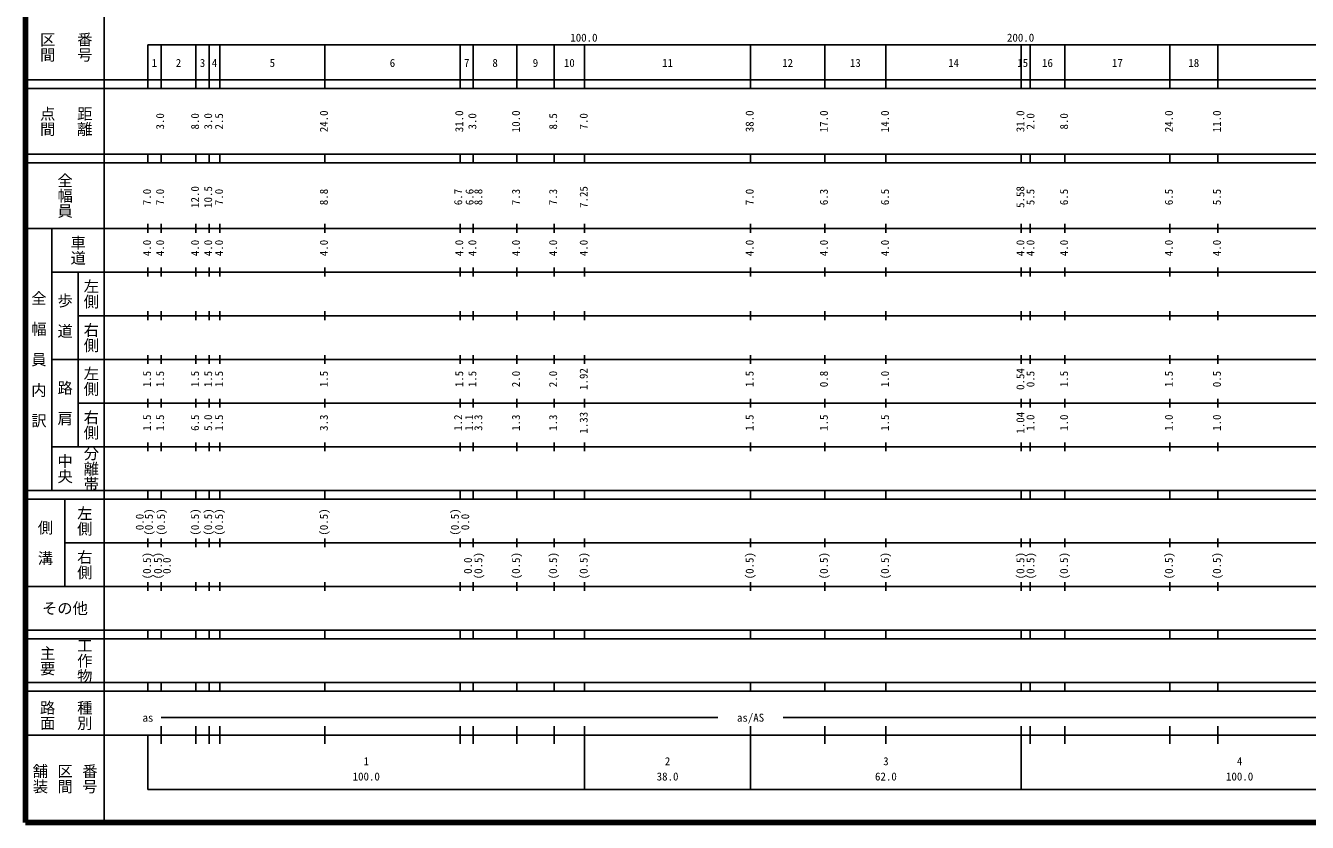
# Model space of a CAD drawing. Units: millimetres on the paper, enlarged 1000 times. Extents: x 40000 to 680000, y 20000 to 380000.
# Drawn here: x 40000 to 333515, y 20000 to 202409 of the extents above; entities that cross this region are included whole.
import ezdxf
from ezdxf.enums import TextEntityAlignment as Align

# ---------------------------------------------------------------- set-up
doc = ezdxf.new("R2010")
doc.units = ezdxf.units.MM
doc.header["$LTSCALE"] = 1000
doc.layers.add('M-TTL', color=2, linetype='Continuous', lineweight=140)
doc.layers.add('M-TTL-BAND', color=7, linetype='Continuous', lineweight=25)
doc.styles.add('@ＭＳ ゴシック', font='')
doc.styles.add('ＭＳ ゴシック', font='')
doc.styles.get('@ＭＳ ゴシック').set_extended_font_data('@MS Gothic')
doc.styles.get('ＭＳ ゴシック').set_extended_font_data('MS Gothic')

msp = doc.modelspace()

# ---------------------------------------------------------------- linework, layer by layer
at = {"layer": 'M-TTL'}
for p, q in [((40000, 380000), (40000, 20000)), ((40000, 20000), (680000, 20000))]:
    msp.add_line(p, q, dxfattribs=at)
at = {"layer": 'M-TTL-BAND'}
for p, q in [((58000, 370000), (58000, 20000)), ((68000, 198000), (579000, 198000)), ((68000, 198000), (68000, 188000)), ((71000, 188000), (71000, 198000)), ((79000, 188000), (79000, 198000)), ((82000, 188000), (82000, 198000)), ((84500, 188000), (84500, 198000)), ((108500, 188000), (108500, 198000)), ((139500, 188000), (139500, 198000)), ((142500, 188000), (142500, 198000)), ((152500, 188000), (152500, 198000)), ((161000, 188000), (161000, 198000)), ((168000, 188000), (168000, 198000)), ((206000, 188000), (206000, 198000)), ((223000, 188000), (223000, 198000)), ((237000, 188000), (237000, 198000)), ((268000, 188000), (268000, 198000)), ((270000, 188000), (270000, 198000)), ((278000, 188000), (278000, 198000)), ((302000, 188000), (302000, 198000)), ((313000, 188000), (313000, 198000)), ((40000, 190000), (579000, 190000)), ((40000, 188000), (579000, 188000)), ((40000, 173000), (579000, 173000)), ((40000, 171000), (579000, 171000)), ((68000, 171000), (68000, 173000)), ((71000, 171000), (71000, 173000)), ((79000, 171000), (79000, 173000)), ((82000, 171000), (82000, 173000)), ((84500, 171000), (84500, 173000)), ((108500, 171000), (108500, 173000)), ((139500, 171000), (139500, 173000)), ((142500, 171000), (142500, 173000)), ((152500, 171000), (152500, 173000)), ((161000, 171000), (161000, 173000)), ((168000, 171000), (168000, 173000)), ((206000, 171000), (206000, 173000)), ((223000, 171000), (223000, 173000)), ((237000, 171000), (237000, 173000)), ((268000, 171000), (268000, 173000)), ((270000, 171000), (270000, 173000)), ((278000, 171000), (278000, 173000)), ((302000, 171000), (302000, 173000)), ((313000, 171000), (313000, 173000)), ((40000, 156000), (579000, 156000)), ((46000, 96000), (46000, 156000)), ((68000, 155000), (68000, 157000)), ((71000, 155000), (71000, 157000)), ((79000, 155000), (79000, 157000)), ((82000, 155000), (82000, 157000)), ((84500, 155000), (84500, 157000)), ((108500, 155000), (108500, 157000)), ((139500, 155000), (139500, 157000)), ((142500, 155000), (142500, 157000)), ((152500, 155000), (152500, 157000)), ((161000, 155000), (161000, 157000)), ((168000, 155000), (168000, 157000)), ((206000, 155000), (206000, 157000)), ((223000, 155000), (223000, 157000)), ((237000, 155000), (237000, 157000)), ((268000, 155000), (268000, 157000)), ((270000, 155000), (270000, 157000)), ((278000, 155000), (278000, 157000)), ((302000, 155000), (302000, 157000)), ((313000, 155000), (313000, 157000)), ((68000, 145000), (68000, 147000)), ((71000, 145000), (71000, 147000)), ((79000, 145000), (79000, 147000)), ((82000, 145000), (82000, 147000)), ((84500, 145000), (84500, 147000)), ((108500, 145000), (108500, 147000)), ((139500, 145000), (139500, 147000)), ((142500, 145000), (142500, 147000)), ((152500, 145000), (152500, 147000)), ((161000, 145000), (161000, 147000)), ((168000, 145000), (168000, 147000)), ((206000, 145000), (206000, 147000)), ((223000, 145000), (223000, 147000)), ((237000, 145000), (237000, 147000)), ((268000, 145000), (268000, 147000)), ((270000, 145000), (270000, 147000)), ((278000, 145000), (278000, 147000)), ((302000, 145000), (302000, 147000)), ((313000, 145000), (313000, 147000)), ((46000, 146000), (579000, 146000)), ((52000, 146000), (52000, 106000)), ((52000, 136000), (579000, 136000)), ((68000, 135000), (68000, 137000)), ((71000, 135000), (71000, 137000)), ((79000, 135000), (79000, 137000)), ((82000, 135000), (82000, 137000)), ((84500, 135000), (84500, 137000)), ((108500, 135000), (108500, 137000)), ((139500, 135000), (139500, 137000)), ((142500, 135000), (142500, 137000)), ((152500, 135000), (152500, 137000)), ((161000, 135000), (161000, 137000)), ((168000, 135000), (168000, 137000)), ((206000, 135000), (206000, 137000)), ((223000, 135000), (223000, 137000)), ((237000, 135000), (237000, 137000)), ((268000, 135000), (268000, 137000)), ((270000, 135000), (270000, 137000)), ((278000, 135000), (278000, 137000)), ((302000, 135000), (302000, 137000)), ((313000, 135000), (313000, 137000)), ((68000, 125000), (68000, 127000)), ((71000, 125000), (71000, 127000)), ((79000, 125000), (79000, 127000)), ((82000, 125000), (82000, 127000)), ((84500, 125000), (84500, 127000)), ((108500, 125000), (108500, 127000)), ((139500, 125000), (139500, 127000)), ((142500, 125000), (142500, 127000)), ((152500, 125000), (152500, 127000)), ((161000, 125000), (161000, 127000)), ((168000, 125000), (168000, 127000)), ((206000, 125000), (206000, 127000)), ((223000, 125000), (223000, 127000)), ((237000, 125000), (237000, 127000)), ((268000, 125000), (268000, 127000)), ((270000, 125000), (270000, 127000)), ((278000, 125000), (278000, 127000)), ((302000, 125000), (302000, 127000)), ((313000, 125000), (313000, 127000)), ((46000, 126000), (579000, 126000)), ((52000, 116000), (579000, 116000)), ((68000, 115000), (68000, 117000)), ((71000, 115000), (71000, 117000)), ((79000, 115000), (79000, 117000)), ((82000, 115000), (82000, 117000)), ((84500, 115000), (84500, 117000)), ((108500, 115000), (108500, 117000)), ((139500, 115000), (139500, 117000)), ((142500, 115000), (142500, 117000)), ((152500, 115000), (152500, 117000)), ((161000, 115000), (161000, 117000)), ((168000, 115000), (168000, 117000)), ((206000, 115000), (206000, 117000)), ((223000, 115000), (223000, 117000)), ((237000, 115000), (237000, 117000)), ((268000, 115000), (268000, 117000)), ((270000, 115000), (270000, 117000)), ((278000, 115000), (278000, 117000)), ((302000, 115000), (302000, 117000)), ((313000, 115000), (313000, 117000)), ((46000, 106000), (579000, 106000)), ((68000, 105000), (68000, 107000)), ((71000, 105000), (71000, 107000)), ((79000, 105000), (79000, 107000)), ((82000, 105000), (82000, 107000)), ((84500, 105000), (84500, 107000)), ((108500, 105000), (108500, 107000)), ((139500, 105000), (139500, 107000)), ((142500, 105000), (142500, 107000)), ((152500, 105000), (152500, 107000)), ((161000, 105000), (161000, 107000)), ((168000, 105000), (168000, 107000)), ((206000, 105000), (206000, 107000)), ((223000, 105000), (223000, 107000)), ((237000, 105000), (237000, 107000)), ((268000, 105000), (268000, 107000)), ((270000, 105000), (270000, 107000)), ((278000, 105000), (278000, 107000)), ((302000, 105000), (302000, 107000)), ((313000, 105000), (313000, 107000)), ((40000, 96000), (579000, 96000)), ((40000, 94000), (579000, 94000)), ((49000, 94000), (49000, 74000)), ((68000, 94000), (68000, 96000)), ((71000, 94000), (71000, 96000)), ((79000, 94000), (79000, 96000)), ((82000, 94000), (82000, 96000)), ((84500, 94000), (84500, 96000)), ((108500, 94000), (108500, 96000)), ((139500, 94000), (139500, 96000)), ((142500, 94000), (142500, 96000)), ((152500, 94000), (152500, 96000)), ((161000, 94000), (161000, 96000)), ((168000, 94000), (168000, 96000)), ((206000, 94000), (206000, 96000)), ((223000, 94000), (223000, 96000)), ((237000, 94000), (237000, 96000)), ((268000, 94000), (268000, 96000)), ((270000, 94000), (270000, 96000)), ((278000, 94000), (278000, 96000)), ((302000, 94000), (302000, 96000)), ((313000, 94000), (313000, 96000)), ((49000, 84000), (579000, 84000)), ((68000, 83000), (68000, 85000)), ((71000, 83000), (71000, 85000)), ((79000, 83000), (79000, 85000)), ((82000, 83000), (82000, 85000)), ((84500, 83000), (84500, 85000)), ((108500, 83000), (108500, 85000)), ((139500, 83000), (139500, 85000)), ((142500, 83000), (142500, 85000)), ((152500, 83000), (152500, 85000)), ((161000, 83000), (161000, 85000)), ((168000, 83000), (168000, 85000)), ((206000, 83000), (206000, 85000)), ((223000, 83000), (223000, 85000)), ((237000, 83000), (237000, 85000)), ((268000, 83000), (268000, 85000)), ((270000, 83000), (270000, 85000)), ((278000, 83000), (278000, 85000)), ((302000, 83000), (302000, 85000)), ((313000, 83000), (313000, 85000)), ((40000, 74000), (579000, 74000)), ((68000, 73000), (68000, 75000)), ((71000, 73000), (71000, 75000)), ((79000, 73000), (79000, 75000)), ((82000, 73000), (82000, 75000)), ((84500, 73000), (84500, 75000)), ((108500, 73000), (108500, 75000)), ((139500, 73000), (139500, 75000)), ((142500, 73000), (142500, 75000)), ((152500, 73000), (152500, 75000)), ((161000, 73000), (161000, 75000)), ((168000, 73000), (168000, 75000)), ((206000, 73000), (206000, 75000)), ((223000, 73000), (223000, 75000)), ((237000, 73000), (237000, 75000)), ((268000, 73000), (268000, 75000)), ((270000, 73000), (270000, 75000)), ((278000, 73000), (278000, 75000)), ((302000, 73000), (302000, 75000)), ((313000, 73000), (313000, 75000)), ((40000, 64000), (579000, 64000)), ((40000, 62000), (579000, 62000)), ((68000, 62000), (68000, 64000)), ((71000, 62000), (71000, 64000)), ((79000, 62000), (79000, 64000)), ((82000, 62000), (82000, 64000)), ((84500, 62000), (84500, 64000)), ((108500, 62000), (108500, 64000)), ((139500, 62000), (139500, 64000)), ((142500, 62000), (142500, 64000)), ((152500, 62000), (152500, 64000)), ((161000, 62000), (161000, 64000)), ((168000, 62000), (168000, 64000)), ((206000, 62000), (206000, 64000)), ((223000, 62000), (223000, 64000)), ((237000, 62000), (237000, 64000)), ((268000, 62000), (268000, 64000)), ((270000, 62000), (270000, 64000)), ((278000, 62000), (278000, 64000)), ((302000, 62000), (302000, 64000)), ((313000, 62000), (313000, 64000)), ((40000, 52000), (579000, 52000)), ((40000, 50000), (579000, 50000)), ((68000, 50000), (68000, 52000)), ((71000, 50000), (71000, 52000)), ((79000, 50000), (79000, 52000)), ((82000, 50000), (82000, 52000)), ((84500, 50000), (84500, 52000)), ((108500, 50000), (108500, 52000)), ((139500, 50000), (139500, 52000)), ((142500, 50000), (142500, 52000)), ((152500, 50000), (152500, 52000)), ((161000, 50000), (161000, 52000)), ((168000, 50000), (168000, 52000)), ((206000, 50000), (206000, 52000)), ((223000, 50000), (223000, 52000)), ((237000, 50000), (237000, 52000)), ((268000, 50000), (268000, 52000)), ((270000, 50000), (270000, 52000)), ((278000, 50000), (278000, 52000)), ((302000, 50000), (302000, 52000)), ((313000, 50000), (313000, 52000)), ((71000, 44000), (198500, 44000)), ((71000, 38000), (71000, 42000)), ((79000, 38000), (79000, 42000)), ((82000, 38000), (82000, 42000)), ((84500, 38000), (84500, 42000)), ((108500, 38000), (108500, 42000)), ((139500, 38000), (139500, 42000)), ((142500, 38000), (142500, 42000)), ((152500, 38000), (152500, 42000)), ((161000, 38000), (161000, 42000)), ((168000, 27500), (168000, 42000)), ((206000, 27500), (206000, 42000)), ((213500, 44000), (560000, 44000)), ((223000, 38000), (223000, 42000)), ((237000, 38000), (237000, 42000)), ((268000, 27500), (268000, 42000)), ((270000, 38000), (270000, 42000)), ((278000, 38000), (278000, 42000)), ((302000, 38000), (302000, 42000)), ((313000, 38000), (313000, 42000)), ((40000, 40000), (579000, 40000)), ((68000, 40000), (68000, 27500)), ((68000, 27500), (579000, 27500))]:
    msp.add_line(p, q, dxfattribs=at)

# ---------------------------------------------------------------- texts
at = {"layer": 'M-TTL-BAND', "style": '@ＭＳ ゴシック'}
for s, p in [('区間', (45000, 197500)), ('番号', (53500, 197500)), ('点間', (45000, 180500)), ('距離', (53500, 180500)), ('全幅員', (49000, 163500)), ('車道', (52000, 151000)), ('左側', (55000, 141000)), ('全\u3000幅\u3000員\u3000内\u3000訳', (43000, 126000)), ('歩\u3000道', (49000, 136000)), ('右側', (55000, 131000)), ('左側', (55000, 121000)), ('路\u3000肩', (49000, 116000)), ('右側', (55000, 111000)), ('分離帯', (55000, 101000)), ('中央', (49000, 101000)), ('左側', (53500, 89000)), ('側\u3000溝', (44500, 84000)), ('右側', (53500, 79000)), ('工作物', (53500, 57000)), ('主要', (45000, 57000)), ('路面', (45000, 44500)), ('種別', (53500, 44500)), ('舗装', (43333, 30000)), ('区間', (49000, 30000)), ('番号', (54667, 30000))]:
    msp.add_text(s, height=2566, rotation=270, dxfattribs=at).set_placement(p, align=Align.MIDDLE_CENTER)
at = {"layer": 'M-TTL-BAND', "style": 'ＭＳ ゴシック'}
for s, p in [('100.0', (167844, 198195)), ('200.0', (267844, 198195)), ('1', (69500, 192405)), ('2', (75000, 192405)), ('3', (80500, 192405)), ('4', (83250, 192405)), ('5', (96500, 192405)), ('6', (124000, 192405)), ('7', (141000, 192405)), ('8', (147500, 192405)), ('9', (156750, 192405)), ('10', (164500, 192405)), ('11', (187000, 192405)), ('12', (214500, 192405)), ('13', (230000, 192405)), ('14', (252500, 192405)), ('15', (268323, 192405)), ('16', (274000, 192405)), ('17', (290000, 192405)), ('18', (307500, 192405)), ('as', (68000, 42500)), ('as/AS', (206000, 42500)), ('1', (118000, 32523)), ('2', (187000, 32523)), ('3', (237000, 32523)), ('4', (318000, 32523)), ('100.0', (118000, 29033)), ('38.0', (187000, 29033)), ('62.0', (237000, 29033)), ('100.0', (318000, 29033))]:
    msp.add_text(s, height=1833, dxfattribs=at).set_placement(p, align=Align.BOTTOM_CENTER)
for s, p in [('3.0', (72251, 180500)), ('8.0', (80251, 180500)), ('3.0', (83251, 180500)), ('2.5', (85751, 180500)), ('24.0', (109751, 180500)), ('31.0', (140751, 180500)), ('3.0', (143751, 180500)), ('10.0', (153751, 180500)), ('8.5', (162251, 180500)), ('7.0', (169251, 180500)), ('38.0', (207251, 180500)), ('17.0', (224251, 180500)), ('14.0', (238251, 180500)), ('31.0', (269251, 180500)), ('2.0', (271561, 180500)), ('8.0', (279251, 180500)), ('24.0', (303251, 180500)), ('11.0', (314251, 180500)), ('7.0', (69251, 163174)), ('7.0', (72251, 163174)), ('12.0', (80251, 163174)), ('10.5', (83251, 163174)), ('7.0', (85751, 163174)), ('8.8', (109751, 163174)), ('6.7', (140510, 163174)), ('6.6', (143122, 163174)), ('8.8', (145121, 163174)), ('7.3', (153751, 163174)), ('7.3', (162251, 163174)), ('7.25', (169251, 163174)), ('7.0', (207251, 163174)), ('6.3', (224251, 163174)), ('6.5', (238251, 163174)), ('5.58', (269251, 163174)), ('5.5', (271561, 163174)), ('6.5', (279251, 163174)), ('6.5', (303251, 163174)), ('5.5', (314251, 163174)), ('4.0', (69251, 151500)), ('4.0', (72251, 151500)), ('4.0', (80251, 151500)), ('4.0', (83251, 151500)), ('4.0', (85751, 151500)), ('4.0', (109751, 151500)), ('4.0', (140751, 151500)), ('4.0', (143751, 151500)), ('4.0', (153751, 151500)), ('4.0', (162251, 151500)), ('4.0', (169251, 151500)), ('4.0', (207251, 151500)), ('4.0', (224251, 151500)), ('4.0', (238251, 151500)), ('4.0', (269251, 151500)), ('4.0', (271561, 151500)), ('4.0', (279251, 151500)), ('4.0', (303251, 151500)), ('4.0', (314251, 151500)), ('1.92', (169251, 121500)), ('0.54', (269251, 121500)), ('1.5', (69251, 121500)), ('1.5', (72251, 121500)), ('1.5', (80251, 121500)), ('1.5', (83251, 121500)), ('1.5', (85751, 121500)), ('1.5', (109751, 121500)), ('1.5', (140751, 121500)), ('1.5', (143751, 121500)), ('2.0', (153751, 121500)), ('2.0', (162251, 121500)), ('1.5', (207251, 121500)), ('0.8', (224251, 121500)), ('1.0', (238251, 121500)), ('0.5', (271561, 121500)), ('1.5', (279251, 121500)), ('1.5', (303251, 121500)), ('0.5', (314251, 121500)), ('1.5', (69251, 111500)), ('1.5', (72251, 111500)), ('6.5', (80251, 111500)), ('5.0', (83251, 111500)), ('1.5', (85751, 111500)), ('3.3', (109751, 111500)), ('1.2', (140482, 111500)), ('1.1', (143005, 111500)), ('3.3', (145121, 111500)), ('1.3', (153751, 111500)), ('1.3', (162251, 111500)), ('1.33', (169251, 111500)), ('1.5', (207251, 111500)), ('1.5', (224251, 111500)), ('1.5', (238251, 111500)), ('1.04', (269251, 111500)), ('1.0', (271561, 111500)), ('1.0', (279251, 111500)), ('1.0', (303251, 111500)), ('1.0', (314251, 111500)), ('(0.5)', (69677, 88764)), ('(0.5)', (72464, 88764)), ('(0.5)', (80251, 88764)), ('(0.5)', (83251, 88764)), ('(0.5)', (85751, 88764)), ('(0.5)', (109751, 88764)), ('(0.5)', (139751, 88764)), ('0.0', (67587, 88764)), ('0.0', (142121, 88764)), ('(0.5)', (69251, 78764)), ('(0.5)', (71740, 78764)), ('0.0', (73776, 78764)), ('0.0', (142751, 78764)), ('(0.5)', (145121, 78764)), ('(0.5)', (153751, 78764)), ('(0.5)', (162251, 78764)), ('(0.5)', (169251, 78764)), ('(0.5)', (207251, 78764)), ('(0.5)', (224251, 78764)), ('(0.5)', (238251, 78764)), ('(0.5)', (269251, 78764)), ('(0.5)', (271561, 78764)), ('(0.5)', (279251, 78764)), ('(0.5)', (303251, 78764)), ('(0.5)', (314251, 78764))]:
    msp.add_text(s, height=1833, rotation=90, dxfattribs=at).set_placement(p, align=Align.BOTTOM_CENTER)
msp.add_text('その他', height=2566, dxfattribs=at).set_placement((49000, 69000), align=Align.MIDDLE_CENTER)

doc.saveas('drawing.dxf')
